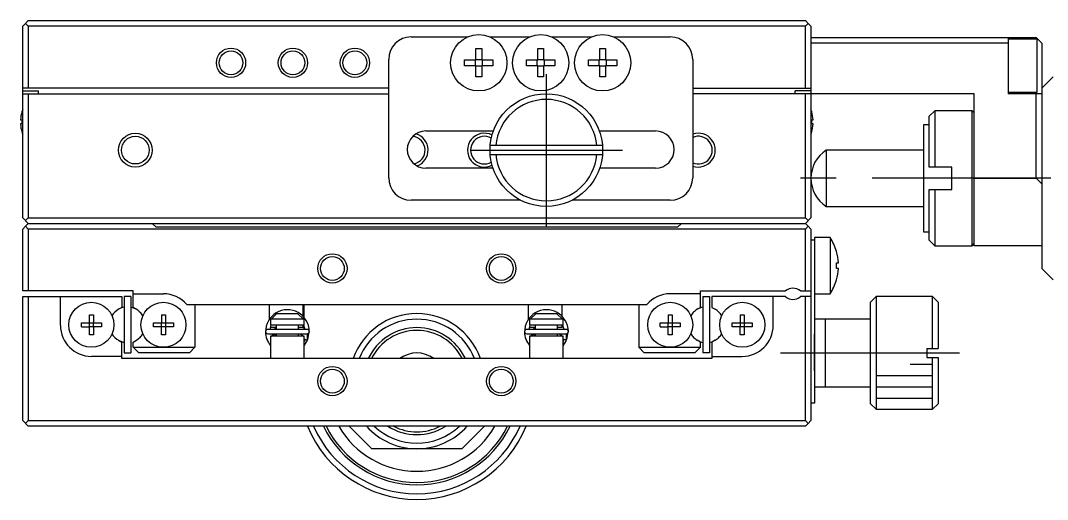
# Model space of a CAD drawing. Extents: x 0 to 460, y -8 to 315.
# Drawn here: x 57.7 to 148.8, y 272.5 to 315 of the extents above; entities that cross this region are included whole.
import ezdxf

# ---------------------------------------------------------------- set-up
doc = ezdxf.new("R2010")
doc.units = 0
doc.header["$LTSCALE"] = 0.5
doc.linetypes.add('CENTER', pattern=[50.8, 31.75, -6.35, 6.35, -6.35])
for name, color, linetype in [('MSM_CENTER', 1, 'CENTER'), ('MSM_CONTINUOUS', 7, 'CONTINUOUS'), ('MSM_NARROW', 5, 'CONTINUOUS')]:
    doc.layers.add(name, color=color, linetype=linetype)

msp = doc.modelspace()

# ---------------------------------------------------------------- linework, layer by layer
at = {"layer": 'MSM_CENTER'}
for p, q in [((104.345, 310.25), (104.345, 296.75)), ((97.595, 303.5), (111.095, 303.5)), ((225.345, 301), (124.845, 301)), ((125.145, 285.5), (142.145, 285.5))]:
    msp.add_line(p, q, dxfattribs=at)
at = {"layer": 'MSM_CONTINUOUS'}
for p, q in [((57.845, 314.5), (58.095, 314.75)), ((58.095, 314.75), (58.345, 315)), ((58.095, 314.75), (58.345, 314.5)), ((58.345, 315), (127.345, 315)), ((127.345, 315), (127.595, 314.75)), ((127.345, 314.5), (127.595, 314.75)), ((127.595, 314.75), (127.845, 314.5)), ((57.845, 297.5), (57.845, 314.5)), ((127.345, 314.5), (58.345, 314.5)), ((58.345, 314.5), (58.345, 309)), ((127.345, 309), (127.345, 314.5)), ((127.845, 314.5), (127.845, 297.5)), ((92.345, 313.55), (97.365, 313.55)), ((99.325, 313.55), (102.865, 313.55)), ((104.825, 313.55), (108.365, 313.55)), ((110.325, 313.55), (115.345, 313.55)), ((127.845, 313.5), (147.845, 313.5)), ((145.345, 313), (127.845, 313)), ((145.345, 313.5), (145.345, 308.5)), ((147.945, 313.35), (145.345, 313.35)), ((148.345, 313), (147.845, 313.5)), ((147.945, 308.65), (147.945, 313.35)), ((148.345, 313), (148.345, 293)), ((98.085, 311.51), (98.085, 312.509)), ((98.085, 312.509), (98.605, 312.509)), ((98.605, 312.509), (98.605, 311.51)), ((103.585, 311.51), (103.585, 312.509)), ((103.585, 312.509), (104.105, 312.509)), ((104.105, 312.509), (104.105, 311.51)), ((109.085, 311.51), (109.085, 312.509)), ((109.085, 312.509), (109.605, 312.509)), ((109.605, 312.509), (109.605, 311.51)), ((90.345, 301.05), (90.345, 311.55)), ((97.086, 311.51), (98.085, 311.51)), ((97.086, 310.99), (97.086, 311.51)), ((98.085, 310.99), (97.086, 310.99)), ((98.044, 310.99), (98.044, 311.51)), ((98.085, 311.551), (98.605, 311.551)), ((98.085, 309.991), (98.085, 310.99)), ((98.605, 311.51), (99.604, 311.51)), ((99.604, 310.99), (98.605, 310.99)), ((98.605, 310.99), (98.605, 309.991)), ((98.646, 311.51), (98.646, 310.99)), ((99.604, 311.51), (99.604, 310.99)), ((102.586, 311.51), (103.585, 311.51)), ((102.586, 310.99), (102.586, 311.51)), ((103.585, 310.99), (102.586, 310.99)), ((103.544, 310.99), (103.544, 311.51)), ((103.585, 311.551), (104.105, 311.551)), ((103.585, 309.991), (103.585, 310.99)), ((104.105, 311.51), (105.104, 311.51)), ((105.104, 310.99), (104.105, 310.99)), ((104.105, 310.99), (104.105, 309.991)), ((104.146, 311.51), (104.146, 310.99)), ((105.104, 311.51), (105.104, 310.99)), ((108.086, 311.51), (109.085, 311.51)), ((108.086, 310.99), (108.086, 311.51)), ((109.085, 310.99), (108.086, 310.99)), ((109.044, 310.99), (109.044, 311.51)), ((109.085, 311.551), (109.605, 311.551)), ((109.085, 309.991), (109.085, 310.99)), ((109.605, 311.51), (110.604, 311.51)), ((110.604, 310.99), (109.605, 310.99)), ((109.605, 310.99), (109.605, 309.991)), ((109.646, 311.51), (109.646, 310.99)), ((110.604, 311.51), (110.604, 310.99)), ((117.345, 311.55), (117.345, 301.05)), ((98.605, 310.949), (98.085, 310.949)), ((104.105, 310.949), (103.585, 310.949)), ((109.605, 310.949), (109.085, 310.949)), ((98.605, 309.991), (98.085, 309.991)), ((104.105, 309.991), (103.585, 309.991)), ((109.605, 309.991), (109.085, 309.991)), ((149.345, 310), (148.345, 309)), ((90.345, 309), (57.845, 309)), ((57.845, 308.75), (59.245, 308.75)), ((57.845, 308.5), (90.345, 308.5)), ((58.345, 308.5), (58.345, 297.5)), ((59.245, 308.5), (59.245, 308.75)), ((117.345, 309), (127.845, 309)), ((142.345, 308.5), (117.345, 308.5)), ((126.445, 308.5), (126.445, 308.75)), ((127.845, 308.75), (126.445, 308.75)), ((127.345, 297.5), (127.345, 308.5)), ((142.345, 295), (142.345, 308.5)), ((145.345, 308.65), (147.945, 308.65)), ((148.345, 308.5), (145.345, 308.5)), ((147.845, 301), (147.845, 308.5)), ((57.771, 306.889), (57.775, 306.886)), ((127.914, 306.886), (127.919, 306.889)), ((138.845, 307), (138.345, 306.5)), ((138.345, 302), (138.345, 306.5)), ((142.145, 307), (138.845, 307)), ((138.845, 307), (138.845, 302)), ((142.345, 306.8), (142.145, 307)), ((142.145, 295), (142.145, 307)), ((57.655, 306.18), (57.775, 306.18)), ((57.775, 305.82), (57.655, 305.82)), ((57.775, 306.18), (57.775, 305.82)), ((127.914, 305.82), (127.914, 306.18)), ((127.914, 306.18), (128.035, 306.18)), ((128.035, 305.82), (127.914, 305.82)), ((138.345, 305.75), (137.845, 305.75)), ((137.845, 305.75), (137.845, 296.25)), ((57.775, 305.114), (57.771, 305.111)), ((93.645, 305.2), (99.643, 305.2)), ((109.047, 305.2), (114.045, 305.2)), ((127.919, 305.111), (127.914, 305.114)), ((109.329, 303.9), (99.361, 303.9)), ((99.361, 303.1), (109.329, 303.1)), ((137.845, 303.5), (129.187, 303.5)), ((129.187, 303.5), (129.187, 298.5)), ((99.608, 301.9), (93.645, 301.9)), ((114.045, 301.9), (109.082, 301.9)), ((140.345, 302), (138.345, 302)), ((140.345, 300), (140.345, 302)), ((142.345, 301), (147.845, 301)), ((148.345, 300.5), (147.845, 301)), ((138.345, 300), (140.345, 300)), ((138.345, 295.5), (138.345, 300)), ((138.845, 300), (138.845, 295)), ((102.065, 299.05), (92.345, 299.05)), ((115.345, 299.05), (106.625, 299.05)), ((129.187, 298.5), (137.845, 298.5)), ((58.345, 297), (57.845, 297.5)), ((58.345, 297.5), (58.095, 297.25)), ((58.345, 297.5), (127.345, 297.5)), ((127.845, 297.5), (127.345, 297)), ((127.595, 297.25), (127.345, 297.5)), ((57.845, 296.5), (58.095, 296.75)), ((57.845, 291), (57.845, 296.5)), ((58.345, 297), (58.095, 296.75)), ((58.095, 296.75), (58.345, 296.5)), ((58.345, 297), (127.345, 297)), ((58.345, 296.5), (58.345, 291)), ((127.345, 296.5), (58.345, 296.5)), ((69.345, 297), (69.695, 296.65)), ((115.995, 296.65), (69.695, 296.65)), ((116.345, 297), (115.995, 296.65)), ((127.595, 296.75), (127.345, 297)), ((127.345, 296.5), (127.595, 296.75)), ((127.345, 291), (127.345, 296.5)), ((127.595, 296.75), (127.845, 296.5)), ((127.845, 296.5), (127.845, 279.5)), ((127.845, 295.55), (128.145, 295.55)), ((129.537, 295.75), (128.145, 295.75)), ((128.145, 295.75), (128.145, 281.05)), ((129.537, 295.75), (129.537, 290.75)), ((137.845, 296.25), (138.345, 296.25)), ((138.345, 295.5), (138.845, 295)), ((138.845, 295), (142.145, 295)), ((142.145, 295), (142.345, 295.2)), ((148.345, 295), (142.345, 295)), ((130.108, 294.509), (130.114, 294.512)), ((130.108, 293.51), (130.28, 293.51)), ((130.108, 292.99), (130.108, 293.51)), ((130.28, 292.99), (130.108, 292.99)), ((148.345, 293), (149.345, 292)), ((130.114, 291.988), (130.108, 291.991)), ((67.645, 291), (57.845, 291)), ((67.645, 289.544), (67.645, 291)), ((118.045, 289.544), (118.045, 291)), ((118.045, 291), (125.583, 291)), ((126.906, 291), (127.845, 291)), ((57.845, 290.5), (66.645, 290.5)), ((57.845, 279.5), (57.845, 290.5)), ((58.345, 290.5), (58.345, 279.5)), ((61.195, 287.95), (61.195, 290.5)), ((66.645, 290.5), (66.645, 289.544)), ((67.445, 290.5), (66.845, 290.5)), ((66.845, 290.5), (66.845, 285.5)), ((67.445, 290.5), (67.445, 285.5)), ((67.645, 290.75), (70.345, 290.75)), ((118.045, 290.75), (115.345, 290.75)), ((118.245, 290.5), (118.845, 290.5)), ((118.245, 290.5), (118.245, 285.5)), ((118.845, 290.5), (118.845, 285.5)), ((125.583, 290.5), (119.045, 290.5)), ((119.045, 290.5), (119.045, 289.544)), ((124.495, 287.95), (124.495, 290.5)), ((127.845, 290.5), (126.906, 290.5)), ((127.345, 279.5), (127.345, 290.5)), ((128.145, 290.75), (129.537, 290.75)), ((133.645, 290.5), (133.145, 290)), ((133.145, 281), (133.145, 290)), ((138.645, 290.5), (133.645, 290.5)), ((133.645, 290.5), (133.645, 280.5)), ((139.145, 290), (138.645, 290.5)), ((138.645, 285.9), (138.645, 290.5)), ((139.145, 290), (139.145, 285.9)), ((66.645, 289.544), (66.351, 289.375)), ((67.445, 289.65), (67.445, 286.35)), ((67.939, 289.375), (67.645, 289.544)), ((72.424, 289.8), (113.266, 289.8)), ((73.145, 289.8), (73.145, 286)), ((79.745, 289.8), (79.745, 288.482)), ((82.745, 288.751), (82.745, 289.8)), ((82.845, 288.641), (82.845, 289.8)), ((102.745, 289.8), (102.745, 288.482)), ((105.745, 288.751), (105.745, 289.8)), ((112.545, 289.8), (112.545, 286)), ((117.751, 289.375), (118.045, 289.544)), ((119.045, 289.544), (119.339, 289.375)), ((63.059, 287.82), (63.059, 288.18)), ((63.059, 288.18), (63.765, 288.18)), ((63.765, 288.18), (63.765, 288.886)), ((63.765, 288.886), (64.125, 288.886)), ((63.775, 288.17), (63.765, 288.18)), ((63.775, 287.83), (63.775, 288.17)), ((63.775, 288.17), (64.115, 288.17)), ((64.115, 288.17), (64.125, 288.18)), ((64.115, 288.17), (64.115, 287.83)), ((64.125, 288.886), (64.125, 288.18)), ((64.125, 288.18), (64.831, 288.18)), ((64.831, 288.18), (64.831, 287.82)), ((69.459, 287.82), (69.459, 288.18)), ((69.459, 288.18), (70.165, 288.18)), ((70.165, 288.886), (70.165, 288.18)), ((70.165, 288.886), (70.525, 288.886)), ((70.175, 288.17), (70.165, 288.18)), ((70.175, 287.83), (70.175, 288.17)), ((70.175, 288.17), (70.515, 288.17)), ((70.515, 288.17), (70.525, 288.18)), ((70.515, 288.17), (70.515, 287.83)), ((70.525, 288.886), (70.525, 288.18)), ((70.525, 288.18), (71.231, 288.18)), ((71.231, 288.18), (71.231, 287.82)), ((79.845, 288.5), (79.845, 288)), ((82.845, 288.5), (79.845, 288.5)), ((79.899, 288.5), (80.428, 289)), ((80.428, 289), (82.261, 289)), ((82.261, 289), (82.791, 288.5)), ((82.845, 288), (82.845, 288.5)), ((102.845, 288.5), (102.845, 288)), ((105.845, 288.5), (102.845, 288.5)), ((102.899, 288.5), (103.428, 289)), ((103.428, 289), (105.261, 289)), ((105.261, 289), (105.791, 288.5)), ((105.845, 288), (105.845, 288.5)), ((114.459, 287.82), (114.459, 288.18)), ((114.459, 288.18), (115.165, 288.18)), ((115.165, 288.886), (115.165, 288.18)), ((115.165, 288.886), (115.525, 288.886)), ((115.175, 288.17), (115.165, 288.18)), ((115.175, 287.83), (115.175, 288.17)), ((115.175, 288.17), (115.515, 288.17)), ((115.515, 288.17), (115.525, 288.18)), ((115.515, 288.17), (115.515, 287.83)), ((115.525, 288.886), (115.525, 288.18)), ((115.525, 288.18), (116.231, 288.18)), ((116.231, 288.18), (116.231, 287.82)), ((120.859, 287.82), (120.859, 288.18)), ((120.859, 288.18), (121.565, 288.18)), ((121.565, 288.886), (121.565, 288.18)), ((121.565, 288.886), (121.925, 288.886)), ((121.575, 288.17), (121.565, 288.18)), ((121.575, 287.83), (121.575, 288.17)), ((121.575, 288.17), (121.915, 288.17)), ((121.915, 288.17), (121.925, 288.18)), ((121.915, 288.17), (121.915, 287.83)), ((121.925, 288.886), (121.925, 288.18)), ((121.925, 288.18), (122.631, 288.18)), ((122.631, 288.18), (122.631, 287.82)), ((133.145, 288.5), (128.145, 288.5)), ((129.145, 282.5), (129.145, 288.5)), ((63.059, 287.82), (63.765, 287.82)), ((63.775, 287.83), (63.765, 287.82)), ((63.765, 287.114), (63.765, 287.82)), ((64.115, 287.83), (63.775, 287.83)), ((64.115, 287.83), (64.125, 287.82)), ((64.831, 287.82), (64.125, 287.82)), ((64.125, 287.82), (64.125, 287.114)), ((70.165, 287.82), (69.459, 287.82)), ((70.175, 287.83), (70.165, 287.82)), ((70.165, 287.114), (70.165, 287.82)), ((70.515, 287.83), (70.175, 287.83)), ((70.515, 287.83), (70.525, 287.82)), ((71.231, 287.82), (70.525, 287.82)), ((70.525, 287.82), (70.525, 287.114)), ((83.105, 287.588), (79.605, 287.588)), ((79.811, 287.589), (79.922, 288)), ((79.845, 288), (82.845, 288)), ((79.853, 287.8), (80.345, 287.8)), ((80.245, 287.8), (80.245, 287.588)), ((80.345, 288), (80.345, 287.588)), ((82.345, 287.588), (82.345, 288)), ((82.345, 287.8), (82.745, 287.8)), ((82.745, 287.8), (82.745, 288)), ((82.787, 288), (82.899, 287.589)), ((82.845, 287.588), (82.845, 287.839)), ((83.163, 286.68), (83.298, 287.365)), ((106.105, 287.588), (102.605, 287.588)), ((102.811, 287.589), (102.922, 288)), ((102.845, 288), (105.845, 288)), ((102.845, 287.588), (102.845, 287.766)), ((102.845, 287.588), (102.845, 287.766)), ((102.853, 287.8), (103.345, 287.8)), ((103.245, 287.8), (103.245, 287.588)), ((103.345, 288), (103.345, 287.588)), ((105.345, 287.588), (105.345, 288)), ((105.345, 287.8), (105.745, 287.8)), ((105.745, 287.8), (105.745, 288)), ((105.787, 288), (105.899, 287.589)), ((106.163, 286.68), (106.298, 287.365)), ((114.459, 287.82), (115.165, 287.82)), ((115.175, 287.83), (115.165, 287.82)), ((115.165, 287.114), (115.165, 287.82)), ((115.515, 287.83), (115.175, 287.83)), ((115.515, 287.83), (115.525, 287.82)), ((116.231, 287.82), (115.525, 287.82)), ((115.525, 287.82), (115.525, 287.114)), ((121.565, 287.82), (120.859, 287.82)), ((121.575, 287.83), (121.565, 287.82)), ((121.565, 287.114), (121.565, 287.82)), ((121.915, 287.83), (121.575, 287.83)), ((121.915, 287.83), (121.925, 287.82)), ((122.631, 287.82), (121.925, 287.82)), ((121.925, 287.82), (121.925, 287.114)), ((64.125, 287.114), (63.765, 287.114)), ((66.351, 286.625), (66.645, 286.456)), ((66.645, 285), (66.645, 286.456)), ((67.645, 286.456), (67.939, 286.625)), ((67.645, 286), (67.645, 286.456)), ((70.525, 287.114), (70.165, 287.114)), ((79.547, 286.68), (79.548, 286.678)), ((79.548, 286.678), (79.548, 286.677)), ((79.548, 286.677), (79.55, 286.672)), ((79.55, 286.672), (79.551, 286.669)), ((79.551, 286.669), (79.567, 286.628)), ((79.567, 286.632), (79.566, 286.629)), ((79.566, 286.629), (79.567, 286.63)), ((79.567, 286.628), (79.566, 286.629)), ((79.568, 286.629), (79.582, 286.595)), ((79.605, 287.198), (83.105, 287.198)), ((79.845, 287), (79.845, 285)), ((82.845, 287), (79.845, 287)), ((79.92, 287), (80.207, 287.198)), ((80.245, 287.198), (80.245, 287)), ((80.345, 287.198), (80.345, 287)), ((82.345, 287), (82.345, 287.198)), ((82.503, 287.198), (82.79, 287)), ((82.845, 285), (82.845, 287)), ((82.931, 286.681), (82.845, 286.724)), ((82.845, 286.146), (83.163, 286.68)), ((82.916, 286.611), (82.845, 286.524)), ((82.845, 286.451), (82.855, 286.473)), ((83.138, 286.619), (82.931, 286.681)), ((83.143, 286.628), (83.128, 287.2)), ((102.547, 286.68), (102.548, 286.678)), ((102.548, 286.678), (102.548, 286.677)), ((102.548, 286.677), (102.55, 286.672)), ((102.55, 286.672), (102.551, 286.669)), ((102.551, 286.669), (102.567, 286.628)), ((102.567, 286.632), (102.566, 286.629)), ((102.566, 286.629), (102.567, 286.63)), ((102.567, 286.628), (102.566, 286.629)), ((102.568, 286.629), (102.576, 286.61)), ((102.605, 287.198), (106.105, 287.198)), ((102.845, 287), (102.845, 285)), ((105.845, 287), (102.845, 287)), ((102.92, 287), (103.207, 287.198)), ((103.245, 287.198), (103.245, 287)), ((103.345, 287.198), (103.345, 287)), ((105.345, 287), (105.345, 287.198)), ((105.503, 287.198), (105.79, 287)), ((105.845, 285), (105.845, 287)), ((105.931, 286.681), (105.845, 286.724)), ((105.845, 286.146), (106.138, 286.619)), ((105.916, 286.611), (105.845, 286.524)), ((105.845, 286.451), (105.855, 286.473)), ((106.14, 286.624), (105.931, 286.681)), ((106.143, 286.628), (106.128, 287.2)), ((115.525, 287.114), (115.165, 287.114)), ((118.045, 286.456), (117.751, 286.625)), ((118.045, 286), (118.045, 286.456)), ((119.339, 286.625), (119.045, 286.456)), ((119.045, 286.456), (119.045, 285)), ((121.925, 287.114), (121.565, 287.114)), ((128.145, 283.9), (128.145, 287.2)), ((66.845, 285.5), (67.445, 285.5)), ((68.145, 285.5), (67.645, 286)), ((67.645, 286), (73.145, 286)), ((72.645, 285.5), (68.145, 285.5)), ((72.645, 285.5), (73.145, 286)), ((113.045, 285.5), (112.545, 286)), ((112.545, 286), (118.045, 286)), ((117.545, 285.5), (113.045, 285.5)), ((117.545, 285.5), (118.045, 286)), ((118.845, 285.5), (118.245, 285.5)), ((138.145, 285.9), (139.145, 285.9)), ((138.145, 285.9), (138.145, 285.1)), ((66.645, 285.2), (63.945, 285.2)), ((119.045, 285), (66.645, 285)), ((119.045, 285.2), (121.745, 285.2)), ((138.145, 285.1), (139.145, 285.1)), ((138.645, 280.5), (138.645, 285.1)), ((139.145, 285.1), (139.145, 281)), ((128.145, 282.5), (133.145, 282.5)), ((128.145, 281.05), (127.845, 281.05)), ((133.145, 281), (133.645, 280.5)), ((138.645, 280.5), (139.145, 281)), ((133.645, 280.5), (138.645, 280.5)), ((58.345, 279), (57.845, 279.5)), ((58.345, 279.5), (58.095, 279.25)), ((58.345, 279.5), (127.345, 279.5)), ((127.595, 279.25), (127.345, 279.5)), ((127.595, 279.25), (127.345, 279)), ((127.595, 279.25), (127.845, 279.5)), ((127.345, 279), (58.345, 279)), ((86.845, 279), (88.845, 277)), ((98.845, 279), (96.845, 277)), ((96.845, 277), (88.845, 277))]:
    msp.add_line(p, q, dxfattribs=at)
for centre, radius in [((98.345, 311.25), 2.5), ((103.845, 311.25), 2.5), ((109.345, 311.25), 2.5), ((76.345, 311.25), 1.056), ((81.845, 311.25), 1.056), ((87.345, 311.25), 1.056), ((104.345, 303.5), 5), ((67.845, 303.5), 1.23), ((85.345, 293), 1.056), ((100.345, 293), 1.056), ((63.945, 288), 2), ((70.345, 288), 2), ((115.345, 288), 2), ((121.745, 288), 2), ((85.345, 283), 1.056), ((100.345, 283), 1.056)]:
    msp.add_circle(centre, radius, dxfattribs=at)
for centre, radius, start, end in [((92.345, 311.55), 2, 90, 180), ((115.345, 311.55), 2, 0, 90), ((104.345, 303.5), 4.5, 5.09969, 174.90031), ((60.845, 306), 3.195, 163.89329, 176.77029), ((60.845, 306), 3.2, 159.63587, 163.87747), ((124.845, 306), 3.2, 16.12253, 20.36413), ((124.845, 306), 3.195, 3.22971, 16.10671), ((60.845, 306), 3.195, 183.22971, 196.10671), ((124.845, 306), 3.195, 343.89329, 356.77029), ((60.845, 306), 3.2, 196.12253, 200.36413), ((93.645, 303.55), 1.65, 90, 270), ((92.345, 303.5), 1.23, 280.86233, 83.54287), ((98.845, 303.5), 1.23, 60.00284, 299.99716), ((114.045, 303.55), 1.65, 270, 90), ((117.845, 303.5), 1.23, 246.00422, 113.99578), ((124.845, 306), 3.2, 339.63587, 343.87747), ((104.345, 303.5), 4.5, 185.09969, 354.90031), ((130.845, 301), 3, 123.55731, 236.44267), ((92.345, 301.05), 2, 180, 270), ((115.345, 301.05), 2, 270, 0), ((125.795, 293.25), 4.5, 16.28584, 33.74899), ((125.795, 293.25), 4.492, 3.31782, 16.26943), ((125.795, 293.25), 4.492, 343.73057, 356.68218), ((125.795, 293.25), 4.5, 326.25101, 343.71416), ((126.245, 290.25), 1, 48.59038, 131.40962), ((70.345, 288), 2.75, 40.88519, 90), ((115.345, 288), 2.75, 90, 139.11481), ((126.245, 291.25), 1, 228.59038, 311.40962), ((67.26, 287.885), 1.75, 134.90951, 148.1135), ((67.145, 288), 1.587, 134.90513, 149.56682), ((67.145, 288), 1.587, 100.89301, 134.90509), ((67.145, 288), 1.587, 30.43326, 79.10696), ((67.03, 287.885), 1.75, 31.8865, 45.00441), ((81.355, 287.394), 1.944, 0.68494, 180.74708), ((104.355, 287.394), 1.944, 0.68494, 180.74708), ((118.66, 287.885), 1.75, 134.99559, 148.1135), ((118.545, 288), 1.587, 134.99997, 149.56674), ((118.545, 288), 1.587, 120, 135), ((118.545, 288), 1.587, 100.89304, 120), ((118.545, 288), 1.587, 45, 60), ((118.545, 288), 1.587, 30.43318, 44.99997), ((118.43, 287.885), 1.75, 31.8865, 45.00441), ((92.845, 283), 6, 19.47122, 160.52878), ((92.845, 283), 5.5, 21.32369, 158.67631), ((63.945, 287.95), 2.75, 180, 270), ((79.605, 287.393), 0.195, 90, 270), ((81.36, 287.395), 1.949, 180.79678, 218.96323), ((83.105, 287.393), 0.195, 270, 90), ((92.845, 283), 4.75, 24.90106, 155.09893), ((102.605, 287.393), 0.195, 90, 270), ((104.36, 287.395), 1.949, 180.79678, 218.96323), ((106.105, 287.393), 0.195, 270, 90), ((121.745, 287.95), 2.75, 270, 0), ((67.26, 288.115), 1.75, 211.8865, 225.00441), ((67.145, 288), 1.587, 210.43318, 224.99997), ((67.145, 288), 1.587, 225, 259.10698), ((67.145, 288), 1.587, 300, 329.56676), ((67.03, 288.115), 1.75, 314.99559, 328.1135), ((118.66, 288.115), 1.75, 211.8865, 225.00441), ((118.545, 288), 1.587, 210.43326, 225.00003), ((118.545, 288), 1.587, 225, 240), ((118.545, 288), 1.587, 240, 259.10696), ((118.545, 288), 1.587, 280.89305, 300.00003), ((118.545, 288), 1.587, 300, 315), ((118.545, 288), 1.587, 315.00003, 329.56682), ((118.43, 288.115), 1.75, 314.99559, 328.1135), ((92.845, 283), 2.5, 53.1301, 126.86987), ((92.845, 283), 10.5, 202.39269, 337.60731), ((92.845, 283), 10, 203.57818, 336.42182), ((92.845, 283), 9.2, 205.77146, 334.22854), ((92.845, 283), 9, 206.3878, 333.6122), ((92.845, 283), 8, 210, 330.00003), ((92.845, 283), 6, 221.81032, 318.18969), ((92.845, 283), 5.5, 226.65824, 313.34176), ((92.845, 283), 4.75, 237.3631, 302.6369)]:
    msp.add_arc(centre, radius, start, end, dxfattribs=at)
at = {"layer": 'MSM_NARROW'}
for p, q in [((136.645, 284.5), (138.645, 284.5)), ((133.645, 283.5), (138.645, 283.5)), ((133.645, 282.5), (138.645, 282.5)), ((133.645, 281.5), (138.645, 281.5))]:
    msp.add_line(p, q, dxfattribs=at)
for centre, radius in [((76.345, 311.25), 1.3), ((81.845, 311.25), 1.3), ((87.345, 311.25), 1.3), ((67.845, 303.5), 1.5), ((85.345, 293), 1.3), ((100.345, 293), 1.3), ((85.345, 283), 1.3), ((100.345, 283), 1.3)]:
    msp.add_circle(centre, radius, dxfattribs=at)
for centre, radius, start, end in [((92.345, 303.5), 1.5, 290.41795, 73.98725), ((98.845, 303.5), 1.5, 62.96431, 297.03569), ((117.845, 303.5), 1.5, 250.52878, 109.47122), ((92.845, 283), 4.5, 26.3878, 153.6122), ((92.845, 283), 4.5, 242.73396, 297.26604)]:
    msp.add_arc(centre, radius, start, end, dxfattribs=at)

doc.saveas('drawing.dxf')
